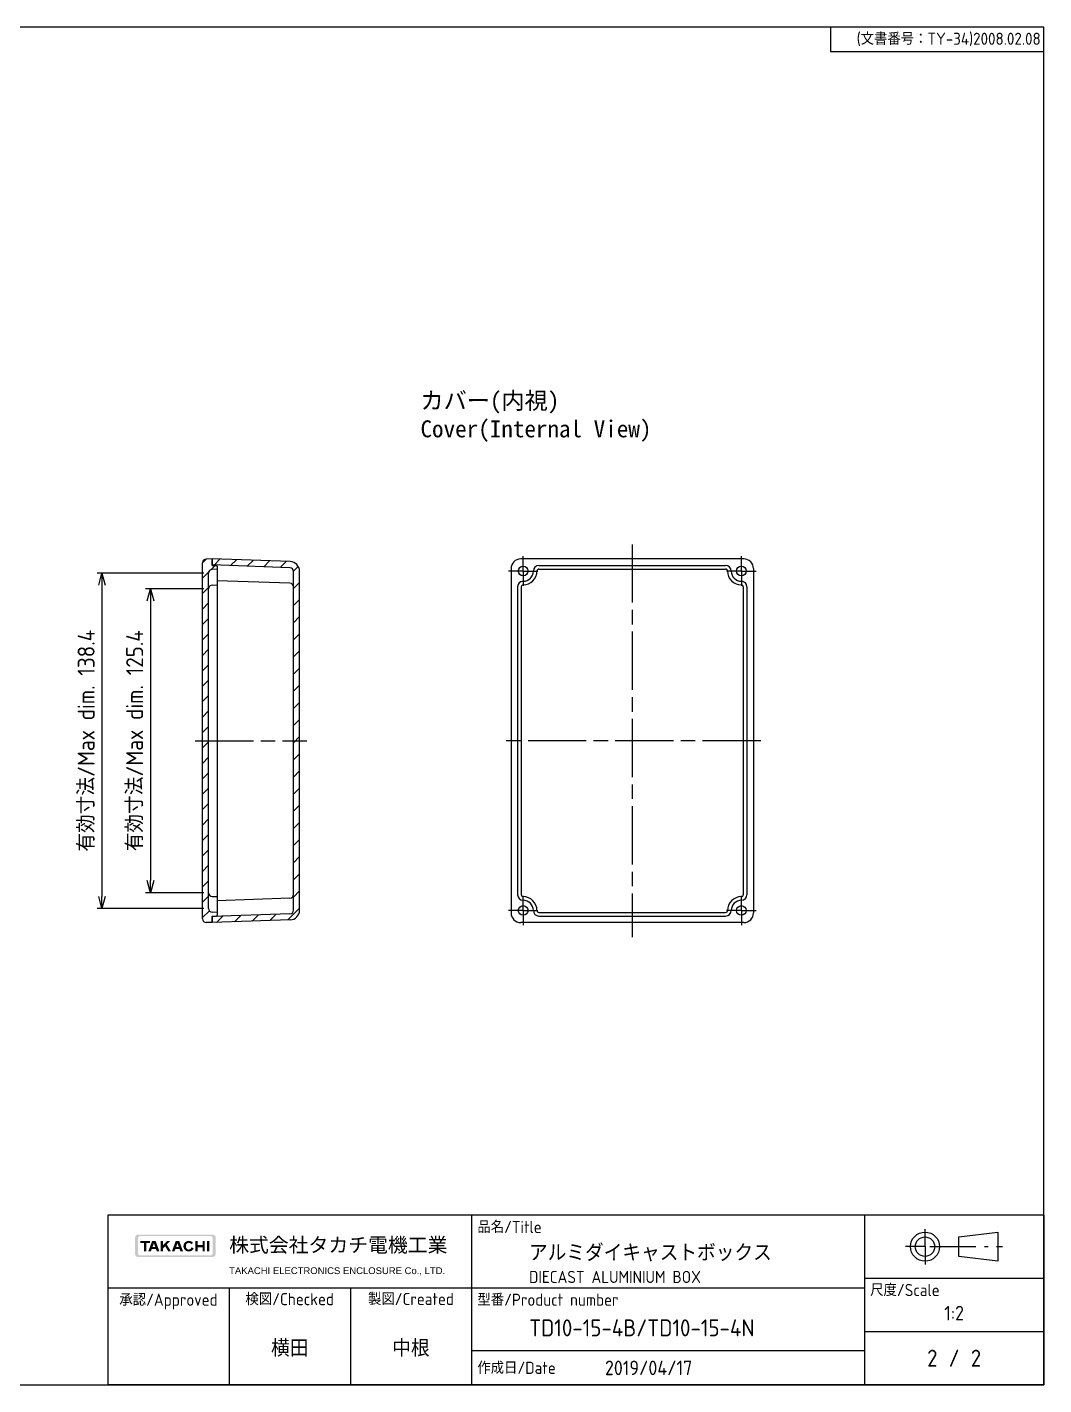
# Model space of a CAD drawing. Header units: millimetres. Extents: x 0 to 1622, y 0 to 560.
# Drawn here: x 1203 to 1622, y 0 to 560 of the extents above; entities that cross this region are included whole.
import ezdxf
from ezdxf.enums import TextEntityAlignment as Align

# ---------------------------------------------------------------- set-up
doc = ezdxf.new("R2010")
doc.units = ezdxf.units.MM
doc.header["$LTSCALE"] = 2
for name, pattern in [('AM_ISO08W050', [18, 12, -1.5, 3, -1.5]), ('AM_ISO08W050x2', [9, 6, -0.75, 1.5, -0.75]), ('gen7a', [6.875, 4.75, -0.875, 0.375, -0.875])]:
    doc.linetypes.add(name, pattern=pattern)
doc.layers.add('7A', color=4, linetype='gen7a')
doc.layers.add('RAHM2', color=1, linetype='Continuous')
for name, color, linetype, lineweight in [('AM_5', 3, 'Continuous', 25), ('AM_7', 4, 'AM_ISO08W050', 25), ('AM_8', 1, 'Continuous', 25), ('ﾄｯﾌﾟｶﾊﾞｰ', 7, 'Continuous', 25), ('ﾎﾞﾃﾞｨｰ', 2, 'Continuous', 25)]:
    doc.layers.add(name, color=color, linetype=linetype, lineweight=lineweight)
doc.styles.get("Standard").update_dxf_attribs({"font": 'ISOCP.SHX', "bigfont": 'EXTFONT.SHX'})
doc.styles.add('takachi1', font='', dxfattribs={"height": 2.5})
doc.styles.get('takachi1').set_extended_font_data('MS PGothic')
doc.dimstyles.new('AM_ISO$0', dxfattribs={"dimtxt": 3.5, "dimasz": 2.5, "dimexe": 1, "dimexo": 1, "dimgap": 1.5, "dimtad": 1, "dimdsep": 46, "dimtxsty": 'Standard', "dimblk": 'OPEN30', "dimcen": 0, "dimclrd": 3, "dimclre": 3, "dimclrt": 2, "dimadec": 0, "dimazin": 2, "dimtp": 0.1, "dimtm": 0.1, "dimtfac": 0.71, "dimtmove": 0, "dimatfit": 3, "dimldrblk": 'OPEN30', "dimfxl": 0, "dimlwd": -1, "dimlwe": -1, "dimarcsym": 0})

# ---------------------------------------------------------------- blocks, each defined once
blk = doc.blocks.new('TK-A3')
for p, q in [((359, 280), (359, 275)), ((359, 275), (403, 275))]:
    blk.add_line(p, q)
blk.add_lwpolyline([(0, 0), (403, 0), (403, 280), (0, 280.0000000000001)], close=True)
at = {"insert": (402.3592953827349, 276.108542987227), "char_height": 2.5, "width": 43.07840397728299, "attachment_point": 9}
blk.add_mtext('(文書番号：TY-34)2008.02.08', dxfattribs=at)
blk = doc.blocks.new('A$C0FAF06CF')
at = {"layer": 'AM_8'}
h = blk.add_hatch(color=1, dxfattribs=at)
edge = h.paths.add_edge_path()
edge.add_line((-8.013599999999968, -2.411500000000411), (8.013600000000068, -2.411500000000414))
edge.add_arc((8.013600000000054, -1.773380000000513), 0.6381199999999012, 270, 360)
edge.add_line((8.651719999999955, -1.773380000000513), (8.651719999999969, 1.773379999999486))
edge.add_arc((8.013600000000025, 1.773379999999429), 0.638119999999958, 5.103880138248065e-12, 90.0000000000013)
edge.add_line((8.013599999999997, 2.411499999999391), (-8.013599999999997, 2.411499999999387))
edge.add_arc((-8.013600000000025, 1.773379999999436), 0.638119999999951, 89.99999999999682, 179.9999999999955)
edge.add_line((-8.651719999999983, 1.773379999999486), (-8.651719999999983, -1.773380000000506))
edge.add_arc((-8.013600000000025, -1.773380000000458), 0.638119999999951, 180.0000000000043, 270.0000000000045)
edge = h.paths.add_edge_path(flags=16)
edge.add_line((-7.471939999999961, 2.092439999999486), (7.471940000000018, 2.092439999999479))
edge.add_arc((7.471940000000046, 1.550779999999479), 0.5416600000000003, 7.958078640513122e-13, 90.00000000000148, ccw=False)
edge.add_line((8.013600000000025, 1.550779999999486), (8.013600000000025, -1.550780000000506))
edge.add_arc((7.471940000000018, -1.550780000000502), 0.5416600000000074, 270, 359.99999999999966, ccw=False)
edge.add_line((7.471940000000018, -2.092440000000506), (-7.471939999999961, -2.092440000000513))
edge.add_arc((-7.471939999999961, -1.550780000000506), 0.5416600000000074, 180, 270, ccw=False)
edge.add_line((-8.013599999999968, -1.550780000000506), (-8.013599999999968, 1.550779999999486))
edge.add_arc((-7.471939999999961, 1.550779999999486), 0.5416600000000003, 90, 180, ccw=False)
for points in [[(-5.453699999999969, 0.5935999999994923), (-5.453699999999969, 1.038799999999492), (-7.531299999999987, 1.038799999999492), (-7.531299999999987, 0.5935999999994923), (-6.759619999999984, 0.5935999999994923), (-6.759619999999984, -1.224300000000516), (-6.225379999999973, -1.224300000000516), (-6.225379999999973, 0.5935999999994923)], [(-3.146079999999984, 1.038799999999492), (-3.146079999999984, -1.224300000000516), (-2.671199999999942, -1.224300000000516), (-2.671199999999942, -0.6184186206901412), (-2.193432261217481, -0.1027759420753025), (-1.520149446800417, -1.224300000000516), (-0.9571799999999939, -1.224300000000516), (-1.851807874889658, 0.2659306476478651), (-1.135707252964409, 1.038799999999492), (-1.788279380580377, 1.038799999999492), (-2.671199999999942, 0.08588602895155795), (-2.671199999999942, 1.038799999999492)], [(4.304715008555604, 1.038799999999492), (4.304715008555604, -1.224300000000516), (4.775885008555576, -1.224300000000516), (4.775885008555576, -0.3153500000005121), (5.829525008555606, -0.3153500000005121), (5.829525008555606, -1.224300000000516), (6.300695008555579, -1.224300000000516), (6.300695008555579, 1.038799999999492), (5.829525008555606, 1.038799999999492), (5.829525008555606, 0.1298499999994878), (4.775885008555576, 0.1298499999994878), (4.775885008555576, 1.038799999999492)], [(7.28013500855559, -1.224300000000516), (7.28013500855559, 1.038799999999492), (6.805255008555605, 1.038799999999492), (6.805255008555605, -1.224300000000516)]]:
    blk.add_hatch(color=1, dxfattribs=at).paths.add_polyline_path(points)
h = blk.add_hatch(color=1, dxfattribs=at)
h.paths.add_polyline_path([(-5.264049114754044, -1.224300000000516), (-5.084217508196673, -0.7345800000005109), (-4.161102491803263, -0.7345800000005109), (-3.981270885245877, -1.224300000000516), (-3.420619999999971, -1.224300000000516), (-4.251659999999958, 1.038799999999492), (-4.993659999999977, 1.038799999999492), (-5.82469999999995, -1.224300000000516)])
h.paths.add_polyline_path([(-4.332759934426207, -0.2671200000005083), (-4.912560065573729, -0.2671200000005083), (-4.622659999999968, 0.5223399999994971)], flags=16)
h = blk.add_hatch(color=1, dxfattribs=at)
h.paths.add_polyline_path([(-0.1961891147540484, -1.224300000000516), (-0.01635750819667692, -0.7345800000005109), (0.9067575081967476, -0.7345800000005109), (1.086589114754119, -1.224300000000516), (1.647240000000011, -1.224300000000516), (0.8162000000000376, 1.038799999999492), (0.07420000000001892, 1.038799999999492), (-0.7568399999999542, -1.224300000000516)])
h.paths.add_polyline_path([(0.7351000655737892, -0.2671200000005083), (0.1552999344262673, -0.2671200000005083), (0.4452000000000282, 0.5223399999994971)], flags=16)
h = blk.add_hatch(color=1, dxfattribs=at)
edge = h.paths.add_edge_path()
edge.add_ellipse((2.878960000000006, -0.09275000000052636), major_axis=(0, 0.7271600000000495), ratio=0.8673469387754512, start_angle=304.6510247185947, end_angle=609.4109213221484)
edge.add_line((3.469375036740871, -0.3484654247793539), (3.941135008555591, -0.5527900000005097))
edge.add_arc((2.878960000000006, -0.09275000000051214), 1.157520000000027, 38.550540790803325, 336.58201840165333, ccw=False)
edge.add_line((3.784208621486187, 0.6286219454599618), (3.397792961318373, 0.3206961337928842))
blk = doc.blocks.new('TK-仕様書(和英併記)NEW')
for p, q in [((0, 35), (-193, 35)), ((-193, 35), (-193, 0)), ((-118, 35), (-118, 0)), ((-37, 35), (-37, 0)), ((0, 35), (0, 0)), ((-17.5, 30.5), (-9.5, 31.5)), ((-9.5, 31.5), (-9.5, 25.5)), ((-17.5, 26.5), (-17.5, 30.5)), ((-9.5, 25.5), (-17.5, 26.5)), ((-193, 19.99999999999994), (-37, 19.99999999999994)), ((-168.0000000000001, 19.99999999999994), (-168, 0)), ((-143.0000000000001, 19.99999999999994), (-143, 0)), ((-37, 22), (0, 22)), ((-37, 11), (0, 11)), ((-37.00000000000011, 7), (-118, 7)), ((0, 0), (-193, 0))]:
    blk.add_line(p, q)
for radius in [3, 2]:
    blk.add_circle((-24.5, 28.5), radius)
at = {"layer": '7A'}
for p, q in [((-24.5, 28.5), (-24.5, 32.07478664473149)), ((-24.5, 28.5), (-28.5, 28.5)), ((-24.5, 28.5), (-24.5, 24.78991724228479)), ((-23.5, 28.5), (-8.5, 28.5))]:
    blk.add_line(p, q, dxfattribs=at)
at = {"xscale": 0.96, "yscale": 0.96, "zscale": 0.96}
blk.add_blockref('A$C0FAF06CF', (-179.073778946163, 28.68781725888325), dxfattribs=at)
at = {"attachment_point": 4}
for s, insert, char_height, width in [('{\\fMS Gothic|b0|i0|c128|p49;株式会社タカチ電機工業}', (-167.9945135240808, 28.68781725888325), 3, 42.88159814155517), ('{\\fArial|b0|i0|c128|p34;TAKACHI ELECTRONICS ENCLOSURE Co., LTD.}', (-167.9945135240808, 23.41115279672572), 1.4, 44.44830780058135)]:
    blk.add_mtext(s, dxfattribs=dict(at, insert=insert, char_height=char_height, width=width))
for tag, height, p in [('品名', 3.5, (-106.1561493930892, 27.24999999999994)), ('TITLE', 2.5, (-106.1561493930892, 22.24999999999994)), ('型番', 3.5, (-106.139168248561, 11.75))]:
    blk.add_attdef(tag, text='', height=height).set_placement(p, align=Align.MIDDLE_LEFT)
for tag, height, p in [('GEN-TITLE-SCA', 3, (-18.5, 14.79266317345349)), ('承認', 3.5, (-180.7195176573869, 7.729076668239944)), ('検図', 3.5, (-155.5000000000001, 7.729076668239941)), ('製図', 3.5, (-130.5000000000001, 7.729076668239941)), ('ページNO.', 3.5, (-23, 5.5)), ('総ページ数', 3.5, (-14, 5.5)), ('GEN-TITLE-DAT', 3, (-81.5, 3.5))]:
    blk.add_attdef(tag, text='', height=height).set_placement(p, align=Align.MIDDLE)
at = {"layer": 'RAHM2', "char_height": 2.5}
for s, insert, width, attachment_point in [('品名/Title', (-116.8002551371314, 33.80103540727967), 90, 1), ('尺度/Scale', (-35.80025513713144, 20.80103540727967), 20, 1), ('承認/Approved', (-180.5000000000001, 18.8010354072796), 22.21535073038012, 2), ('検図/Checked', (-155.5, 18.92584712714763), 19.8526851587086, 2), ('製図/Created', (-130.5, 18.95800561859733), 19.44564691649168, 2), ('型番/Product number', (-116.8002551371314, 18.80103540727961), 90, 1), ('作成日/Date', (-116.8002551371314, 3.5), 17.84866863742184, 4)]:
    blk.add_mtext(s, dxfattribs=dict(at, insert=insert, width=width, attachment_point=attachment_point))
at = {"layer": 'RAHM2', "color": 0, "insert": (-18.5, 5.5), "char_height": 3.5, "width": 4.469919821818735, "attachment_point": 5}
blk.add_mtext('/', dxfattribs=at)
blk = doc.blocks.new('_Open30')
at = {"color": 0, "linetype": 'ByBlock', "lineweight": -2}
for p, q in [((-1, 0.26794919), (0, 0)), ((0, 0), (-1, -0.26794919)), ((0, 0), (-1, 0))]:
    blk.add_line(p, q, dxfattribs=at)
blk = doc.blocks.new('*D33')
at = {"layer": 'AM_5', "color": 3, "transparency": 16777216}
for p, q in [((1275.563280856759, 328.3544470324648), (1251.563280856758, 328.3544470324648)), ((1253.563280856758, 323.3544470324648), (1253.563280856758, 207.9681951875903)), ((1275.563280856758, 202.9681951875903), (1251.563280856758, 202.9681951875903))]:
    blk.add_line(p, q, dxfattribs=at)
at = {"layer": 'Defpoints', "color": 0, "transparency": 16777216}
for p in [(1277.563280856759, 328.3544470324648), (1253.563280856758, 202.9681951875903), (1277.563280856758, 202.9681951875903)]:
    blk.add_point(p, dxfattribs=at)
at = {"layer": 'AM_5', "color": 3, "transparency": 16777216, "xscale": 5, "yscale": 5, "zscale": 5}
for p, rotation in [((1253.563280856758, 328.3544470324648), 90), ((1253.563280856758, 202.9681951875903), 270)]:
    blk.add_blockref('_Open30', p, dxfattribs=dict(at, rotation=rotation))
at = {"layer": 'AM_5', "color": 2, "transparency": 16777216, "insert": (1247.06259188038, 265.6613211100278), "char_height": 7, "attachment_point": 5, "rotation": 90}
blk.add_mtext('有効寸法/Max dim. 125.4', dxfattribs=at)
blk = doc.blocks.new('*D34')
at = {"layer": 'AM_5', "color": 3, "transparency": 16777216}
for p, q in [((1275.563280856759, 334.8547893746691), (1231.563280856758, 334.8547893746691)), ((1233.563280856758, 329.8547893746691), (1233.563280856758, 201.467852845386)), ((1275.563280856758, 196.467852845386), (1231.563280856758, 196.467852845386))]:
    blk.add_line(p, q, dxfattribs=at)
at = {"layer": 'Defpoints', "color": 0, "transparency": 16777216}
for p in [(1277.563280856759, 334.8547893746691), (1233.563280856758, 196.467852845386), (1277.563280856758, 196.467852845386)]:
    blk.add_point(p, dxfattribs=at)
at = {"layer": 'AM_5', "color": 3, "transparency": 16777216, "xscale": 5, "yscale": 5, "zscale": 5}
for p, rotation in [((1233.563280856758, 334.8547893746691), 90), ((1233.563280856758, 196.467852845386), 270)]:
    blk.add_blockref('_Open30', p, dxfattribs=dict(at, rotation=rotation))
at = {"layer": 'AM_5', "color": 2, "transparency": 16777216, "insert": (1227.063280856758, 265.6613211100278), "char_height": 7, "attachment_point": 5, "rotation": 90}
blk.add_mtext('有効寸法/Max dim. 138.4', dxfattribs=at)

msp = doc.modelspace()

# ---------------------------------------------------------------- hatches: boundary and pattern name
at = {"layer": 'AM_8'}
h = msp.add_hatch(dxfattribs=at)
h.set_pattern_fill('_U', color=256, scale=4.5, angle=45, style=0, pattern_type=0)
h.set_pattern_definition([(45, (45.79999999999973, -11.95718969637392), (-3.181980515339464, 3.181980515339464), [])])
edge = h.paths.add_edge_path()
edge.add_line((1276.537102247102, 190.7054157216792), (1279.063280856758, 190.6613211100275))
edge.add_line((1279.063280856758, 190.6613211100275), (1279.063280856758, 193.3609787678229))
edge.add_line((1279.063280856758, 193.3609787678229), (1280.763280856758, 193.3609787678231))
edge.add_arc((1280.763280856758, 193.6609787678231), 0.2999999999999545, 270.0000000000434, 360)
edge.add_line((1281.063280856758, 193.6609787678231), (1281.063280856758, 194.8609787678231))
edge.add_line((1281.063280856758, 194.8609787678231), (1278.984776922394, 194.9699085432542))
edge.add_arc((1279.063280856759, 196.467852845386), 1.499999999999974, 180, 266.9999999999944, ccw=False)
edge.add_line((1277.563280856759, 196.467852845386), (1277.563280856758, 334.8547893746691))
edge.add_arc((1279.063280856758, 334.8547893746685), 1.500000000000455, 92.99999999998732, 179.9999999999804, ccw=False)
edge.add_line((1278.984776922394, 336.3527336768009), (1281.063280856758, 336.4616634522319))
edge.add_line((1281.063280856758, 336.4616634522319), (1281.063280856758, 337.661663452232))
edge.add_arc((1280.763280856758, 337.6616634522325), 0.2999999999997272, 359.9999999999131, 449.9999999998697)
edge.add_line((1280.763280856758, 337.961663452232), (1279.063280856758, 337.961663452232))
edge.add_line((1279.063280856758, 337.961663452232), (1279.063280856758, 340.6613211100275))
edge.add_line((1279.063280856758, 340.6613211100275), (1276.537102247102, 340.6172264983759))
edge.add_arc((1276.563280856758, 339.1174549556409), 1.500000000000358, 90.99999999999284, 179.999999999987)
edge.add_line((1275.063280856758, 339.1174549556413), (1275.063280856758, 192.2051872644138))
edge.add_arc((1276.563280856758, 192.205187264414), 1.500000000000227, 180.0000000000087, 269.0000000000071)
h = msp.add_hatch(dxfattribs=at)
h.set_pattern_fill('_U', color=256, scale=5, angle=45, style=0, pattern_type=0)
h.set_pattern_definition([(45, (45.79999999999973, -11.95718969637392), (-3.535533905932737, 3.535533905932738), [])])
edge = h.paths.add_edge_path()
edge.add_line((1311.115630101812, 194.2821376704301), (1279.063280856758, 193.1628449707744))
edge.add_line((1279.063280856758, 193.1628449707744), (1279.063280856758, 190.6613211100275))
edge.add_line((1279.063280856758, 190.6613211100275), (1311.202878843568, 191.7836606028823))
edge.add_arc((1311.063280856758, 195.7812239109587), 4.000000000000041, 272.0000000000004, 360.0000000000004)
edge.add_line((1315.063280856758, 195.7812239109587), (1315.063280856758, 335.5414183090963))
edge.add_arc((1311.063280856758, 335.5414183090969), 3.999999999999545, 359.9999999999927, 447.9999999999896)
edge.add_line((1311.202878843569, 339.5389816171727), (1279.063280856758, 340.6613211100275))
edge.add_line((1279.063280856758, 340.6613211100275), (1279.063280856758, 338.1597972492807))
edge.add_line((1279.063280856758, 338.1597972492807), (1311.115630101812, 337.040504549625))
edge.add_arc((1311.063280856758, 335.5414183090966), 1.499999999999781, -8.697043085703626e-12, 87.99999999998738, ccw=False)
edge.add_line((1312.563280856758, 335.5414183090963), (1312.563280856758, 195.7812239109587))
edge.add_arc((1311.063280856758, 195.7812239109585), 1.499999999999773, -87.99999999998738, 8.697043085703626e-12, ccw=False)

# ---------------------------------------------------------------- linework, layer by layer
at = {"layer": 'AM_7', "linetype": 'AM_ISO08W050x2'}
for p, q in [((1407.270247682247, 335.6616634522318), (1407.270247682247, 341.744909488157)), ((1497.270247682247, 335.6616634522318), (1497.270247682247, 341.744909488157)), ((1407.270247682247, 335.6616634522318), (1401.187001646322, 335.6616634522318)), ((1407.270247682247, 335.6616634522318), (1413.353493718173, 335.6616634522318)), ((1407.270247682247, 335.6616634522318), (1407.270247682247, 329.5784174163066)), ((1497.270247682247, 335.6616634522318), (1491.187001646322, 335.6616634522318)), ((1497.270247682247, 335.6616634522318), (1503.353493718173, 335.6616634522318)), ((1497.270247682247, 335.6616634522318), (1497.270247682247, 329.5784174163066)), ((1407.270247682247, 195.6609787678232), (1407.270247682247, 201.7442248037484)), ((1497.270247682247, 195.6609787678232), (1497.270247682247, 201.7442248037484)), ((1407.270247682247, 195.6609787678232), (1401.187001646322, 195.6609787678232)), ((1407.270247682247, 195.6609787678232), (1413.353493718173, 195.6609787678232)), ((1407.270247682247, 195.6609787678232), (1407.270247682247, 189.577732731898)), ((1497.270247682247, 195.6609787678232), (1491.187001646322, 195.6609787678232)), ((1497.270247682247, 195.6609787678232), (1503.353493718173, 195.6609787678232)), ((1497.270247682247, 195.6609787678232), (1497.270247682247, 189.577732731898))]:
    msp.add_line(p, q, dxfattribs=at)
at = {"layer": 'AM_7'}
for p, q in [((1452.270247682247, 346.6613211100276), (1452.270247682247, 184.6613211100276)), ((1272.063280856758, 265.6613211100275), (1318.063280856758, 265.6613211100278)), ((1505.270247682247, 265.6613211100275), (1399.270247682247, 265.6613211100275))]:
    msp.add_line(p, q, dxfattribs=at)
at = {"layer": 'ﾄｯﾌﾟｶﾊﾞｰ'}
for p, q in [((1275.063280856758, 192.2051872644138), (1275.063280856758, 339.1174549556413)), ((1279.063280856758, 340.6613211100275), (1276.537102247102, 340.6172264983759)), ((1281.063280856758, 336.461663452232), (1278.984776922394, 336.3527336768009)), ((1279.063280856758, 337.9616634522322), (1279.063280856758, 340.6613211100275)), ((1279.063280856758, 337.961663452232), (1280.763280856758, 337.961663452232)), ((1281.063280856758, 337.661663452232), (1281.063280856759, 193.6609787678231)), ((1402.270247682247, 336.6613211100276), (1402.270247682248, 194.6613211100275)), ((1498.270247682247, 340.6613211100276), (1406.270247682247, 340.6613211100276)), ((1413.770247682247, 337.9616634522317), (1490.770247682247, 337.9616634522318)), ((1413.770247682247, 336.4616634522317), (1490.770247682247, 336.4616634522318)), ((1502.270247682247, 336.6613211100276), (1502.270247682247, 194.6613211100275)), ((1277.563280856758, 196.467852845386), (1277.563280856758, 334.8547893746691)), ((1407.270247682247, 331.4613211100276), (1407.270247682247, 331.4613211100276)), ((1411.470247682248, 335.6613211100275), (1411.470247682248, 335.6613211100275)), ((1493.070247682248, 335.6613211100275), (1493.070247682248, 335.6613211100275)), ((1497.270247682247, 331.4613211100276), (1497.270247682247, 331.4613211100276)), ((1278.984776922394, 329.8523913345966), (1281.063280856758, 329.9613211100277)), ((1404.970247682248, 329.1616634522317), (1404.970247682248, 202.1609787678233)), ((1406.470247682248, 329.1616634522317), (1406.470247682248, 202.1609787678233)), ((1498.070247682248, 329.1616634522317), (1498.070247682248, 202.1609787678233)), ((1499.570247682248, 329.1616634522317), (1499.570247682248, 202.1609787678233)), ((1278.984776922394, 201.4702508854584), (1281.063280856758, 201.3613211100273)), ((1407.270247682247, 199.8613211100275), (1407.270247682247, 199.8613211100275)), ((1497.270247682247, 199.8613211100275), (1497.270247682247, 199.8613211100275)), ((1279.063280856758, 190.6613211100275), (1276.537102247102, 190.7054157216792)), ((1281.063280856758, 194.8609787678231), (1278.984776922394, 194.9699085432542)), ((1279.063280856758, 193.3609787678231), (1280.763280856758, 193.3609787678231)), ((1279.063280856758, 193.3609787678229), (1279.063280856758, 190.6613211100275)), ((1498.270247682247, 190.6613211100275), (1406.270247682247, 190.6613211100275)), ((1411.470247682248, 195.6613211100275), (1411.470247682248, 195.6613211100275)), ((1413.770247682247, 194.8609787678233), (1490.770247682247, 194.8609787678233)), ((1413.770247682247, 193.3609787678233), (1490.770247682247, 193.3609787678233)), ((1493.070247682248, 195.6613211100275), (1493.070247682248, 195.6613211100275))]:
    msp.add_line(p, q, dxfattribs=at)
for centre in [(1407.270247682247, 335.6616634522318), (1497.270247682247, 335.6616634522318), (1407.270247682247, 195.6609787678232), (1497.270247682247, 195.6609787678232)]:
    msp.add_circle(centre, 2, dxfattribs=at)
for centre, radius, start, end in [((1276.563280856758, 339.1174549556413), 1.5, 91.00000000000178, 180), ((1279.063280856759, 334.8547893746691), 1.5, 93.0000000000056, 180), ((1280.763280856758, 337.661663452232), 0.3, 0, 90), ((1406.270247682247, 336.6613211100276), 4, 90, 180), ((1413.770247682247, 335.6616634522318), 2.3, 90, 180), ((1413.770247682247, 335.6616634522318), 0.7999999999999998, 90, 180), ((1490.770247682247, 335.6616634522318), 2.3, 0, 90), ((1490.770247682247, 335.6616634522318), 0.7999999999999998, 0, 90), ((1498.270247682247, 336.6613211100276), 4, 0, 90), ((1407.270247682247, 329.1616634522317), 2.3, 90, 180), ((1407.270247682247, 335.6616634522318), 4.2, 270, 0), ((1407.270247682247, 335.6616634522318), 5.7, 270, 0), ((1497.270247682247, 335.6616634522318), 5.7, 180, 270), ((1497.270247682247, 335.6616634522318), 4.2, 180, 270), ((1497.270247682247, 329.1616634522317), 2.3, 0, 90), ((1279.063280856759, 328.3544470324648), 1.5, 93.0000000000056, 180), ((1407.270247682247, 329.1616634522317), 0.7999999999999998, 90, 180), ((1497.270247682247, 329.1616634522317), 0.7999999999999998, 0, 90), ((1279.063280856759, 202.9681951875903), 1.5, 180, 266.9999999999944), ((1407.270247682247, 202.1609787678233), 2.3, 180, 270), ((1407.270247682247, 202.1609787678233), 0.7999999999999998, 180, 270), ((1497.270247682247, 202.1609787678233), 0.7999999999999998, 270, 0), ((1497.270247682247, 202.1609787678233), 2.3, 270, 0), ((1279.063280856759, 196.467852845386), 1.5, 180, 266.9999999999944), ((1407.270247682247, 195.6609787678232), 5.7, 0, 90.00000000000001), ((1407.270247682247, 195.6609787678232), 4.2, 0, 90.00000000000001), ((1497.270247682247, 195.6609787678232), 5.7, 90.00000000000001, 180), ((1497.270247682247, 195.6609787678232), 4.2, 90.00000000000001, 180), ((1276.563280856758, 192.2051872644138), 1.5, 180, 268.9999999999982), ((1280.763280856758, 193.6609787678231), 0.3, 270, 0), ((1406.270247682247, 194.6613211100275), 4, 180, 270), ((1413.770247682247, 195.6609787678232), 2.3, 180, 270), ((1413.770247682247, 195.6609787678232), 0.7999999999999998, 180, 270), ((1490.770247682247, 195.6609787678232), 0.7999999999999998, 270, 0), ((1490.770247682247, 195.6609787678232), 2.3, 270, 0), ((1498.270247682247, 194.6613211100275), 4, 270, 0)]:
    msp.add_arc(centre, radius, start, end, dxfattribs=at)
at = {"layer": 'ﾎﾞﾃﾞｨｰ'}
for p, q in [((1279.063280856758, 340.6613211100275), (1279.063280856758, 340.6613211100275)), ((1279.063280856758, 340.6613211100275), (1279.063280856758, 338.1597972492807)), ((1311.202878843568, 339.5389816171728), (1279.063280856758, 340.6613211100275)), ((1311.115630101812, 337.040504549625), (1279.063280856758, 338.1597972492807)), ((1311.115630101812, 330.6118699493554), (1281.063280856758, 331.6613211100275)), ((1312.563280856758, 195.7812239109587), (1312.563280856758, 335.5414183090963)), ((1315.063280856759, 195.7812239109587), (1315.063280856758, 335.5414183090963)), ((1311.115630101812, 200.7107722706996), (1281.063280856758, 199.6613211100275)), ((1311.115630101812, 194.2821376704301), (1279.063280856758, 193.1628449707744)), ((1279.063280856758, 190.6613211100275), (1279.063280856758, 193.1628449707744)), ((1311.202878843568, 191.7836606028823), (1279.063280856758, 190.6613211100275)), ((1279.063280856758, 190.6613211100275), (1279.063280856758, 190.6613211100275))]:
    msp.add_line(p, q, dxfattribs=at)
for centre, radius, start, end in [((1311.063280856758, 335.5414183090963), 1.5, 0, 87.99999999999635), ((1311.063280856758, 335.5414183090963), 4, 0, 87.99999999999635), ((1311.063280856758, 329.112783708827), 1.5, 0, 87.99999999999635), ((1311.063280856758, 202.209858511228), 1.5, 272.0000000000036, 0), ((1311.063280856758, 195.7812239109587), 1.5, 272.0000000000036, 0), ((1311.063280856758, 195.7812239109587), 4, 272.0000000000036, 0)]:
    msp.add_arc(centre, radius, start, end, dxfattribs=at)

# ---------------------------------------------------------------- block references
at = {"lineweight": 0, "xscale": 2, "yscale": 2, "zscale": 2}
msp.add_blockref('TK-A3', (816, 0), dxfattribs=at)
msp.add_blockref('TK-仕様書(和英併記)NEW', (1622, 0), dxfattribs=at).add_auto_attribs({'検図': '横田', '製図': '中根', '品名': 'アルミダイキャストボックス', '型番': 'TD10-15-4B/TD10-15-4N', 'TITLE': 'DIECAST ALUMINIUM BOX', 'GEN-TITLE-DAT': '2019/04/17', 'GEN-TITLE-SCA': '1:2', 'ページNO.': '2', '総ページ数': '2'})

# ---------------------------------------------------------------- texts
at = {"insert": (1364.916990435086, 409.4871423866766), "char_height": 7, "attachment_point": 1, "style": 'takachi1'}
msp.add_mtext_dynamic_manual_height_columns('{\\fMS Gothic|b0|i0|c128|p49;\\C0;カバー(内視)\\PCover(Internal View)}', width=95.93402451683323, gutter_width=12.5, heights=[0], dxfattribs=at)

# ---------------------------------------------------------------- dimensions: what is measured, and where the dimension line sits
at = {"layer": 'AM_5'}
for base, p1, p2, picture, middle in [((1233.563280856758, 196.467852845386), (1277.563280856759, 334.8547893746691), (1277.563280856758, 196.467852845386), '*D34', (1227.063280856758, 265.6613211100278)), ((1253.563280856758, 202.9681951875903), (1277.563280856759, 328.3544470324648), (1277.563280856758, 202.9681951875903), '*D33', (1247.06259188038, 265.6613211100278))]:
    dim = msp.add_linear_dim(base=base, p1=p1, p2=p2, angle=90, text='有効寸法/Max dim. <>', dimstyle='AM_ISO$0', override={"dimscale": 2, "dimdec": 1, "dimpost": ''}, dxfattribs=at)
    dim.commit()
    dim.dimension.update_dxf_attribs({"geometry": picture, "text_midpoint": middle})

doc.saveas('drawing.dxf')
